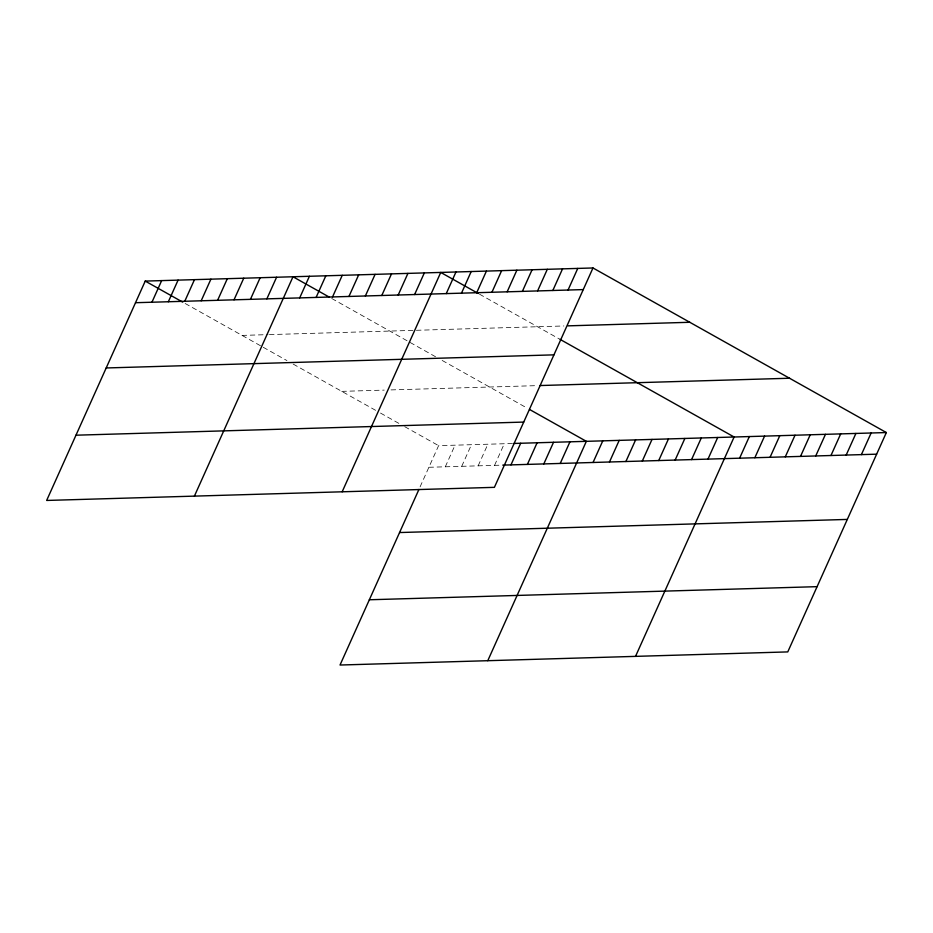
<?xml version="1.0" encoding="UTF-8"?>
<svg xmlns="http://www.w3.org/2000/svg" width="933" height="933" viewBox="0 0 933 933"><rect width="100%" height="100%" fill="white"/><g stroke="black" fill="none" stroke-linecap="round" stroke-linejoin="round"><path stroke-width="0.7" stroke-dasharray="4.67 3.5" d="M420.083 486.863L438.603 445.659L512.485 443.502M445.298 466.803L455.024 445.181M461.718 466.325L471.433 444.703M478.139 465.847L487.854 444.225M494.548 465.369L504.275 443.746M242.044 335.402L268.039 334.632M269.404 334.597L563.859 325.967M341.793 391.359L384.198 390.111M391.044 389.912L537.431 385.621M428.888 467.281L501.394 465.159M479.469 294.152L559.998 339.332M331.716 298.478L435.933 356.954M442.172 360.441L527.063 408.071M185.166 303.493L261.998 346.586M263.246 347.286L286.932 360.581M293.16 364.08L375.672 410.357M380.512 413.074L399.872 423.944M404.712 426.661L438.603 445.659"/><path stroke-width="1.4" d="M592.98 267.969L145.233 281.09L46.65 500.45L494.397 487.341L592.98 267.969L886.35 432.55L787.767 651.91L340.02 665.031L418.917 489.475M151.939 302.234L161.654 280.611M168.348 301.744L178.075 280.122M184.769 301.266L194.484 279.643M201.19 300.788L210.905 279.165M217.611 300.309L227.325 278.687M234.02 299.82L243.746 278.197M250.441 299.341L260.155 277.719M266.861 298.863L276.576 277.241M194.402 496.123L292.997 276.763L329.302 297.126M299.691 297.907L309.406 276.273M316.112 297.417L325.827 275.795M332.533 296.939L342.248 275.317M348.942 296.461L358.669 274.838M365.363 295.983L375.078 274.36M381.784 295.493L391.498 273.87M398.193 295.015L407.919 273.392M414.614 294.536L424.328 272.914M342.166 491.796L440.749 272.436L478.267 293.475M446.254 293.603L455.969 271.981M461.485 293.16L471.2 271.538M476.705 292.717L486.42 271.095M491.924 292.274L501.639 270.652M507.155 291.819L516.87 270.197M522.375 291.376L532.09 269.754M537.595 290.933L547.309 269.31M552.826 290.49L562.541 268.867M568.045 290.046L577.76 268.424M510.969 464.879L520.684 443.257M527.39 464.401L537.105 442.778M543.811 463.923L553.526 442.3M560.22 463.444L569.946 441.822M487.772 660.704L586.356 441.332L529.477 409.424M593.061 462.476L602.776 440.854M609.471 461.998L619.197 440.376M625.891 461.52L635.606 439.898M642.312 461.03L652.027 439.408M658.733 460.552L668.448 438.93M675.142 460.074L684.869 438.452M691.563 459.596L701.278 437.974M707.984 459.106L717.699 437.484M635.525 656.377L734.119 437.006L559.998 339.332M739.624 458.185L749.339 436.562M754.844 457.741L764.559 436.119M770.063 457.298L779.79 435.676M785.294 456.843L795.009 435.221M800.514 456.4L810.229 434.778M815.734 455.957L825.46 434.335M830.965 455.514L840.68 433.892M846.184 455.059L855.899 433.437M861.404 454.616L871.13 432.994M135.518 302.712L583.265 289.592M568.01 325.85L689.79 322.282M106.187 367.964L553.945 354.855M540.172 385.539L789.54 378.238M75.981 435.198L523.728 422.078M513.85 443.455L886.35 432.55M502.759 465.124L876.635 454.173M399.557 532.545L847.304 519.424M369.34 599.767L817.086 586.659M145.233 281.09L182.751 302.129"/></g></svg>
